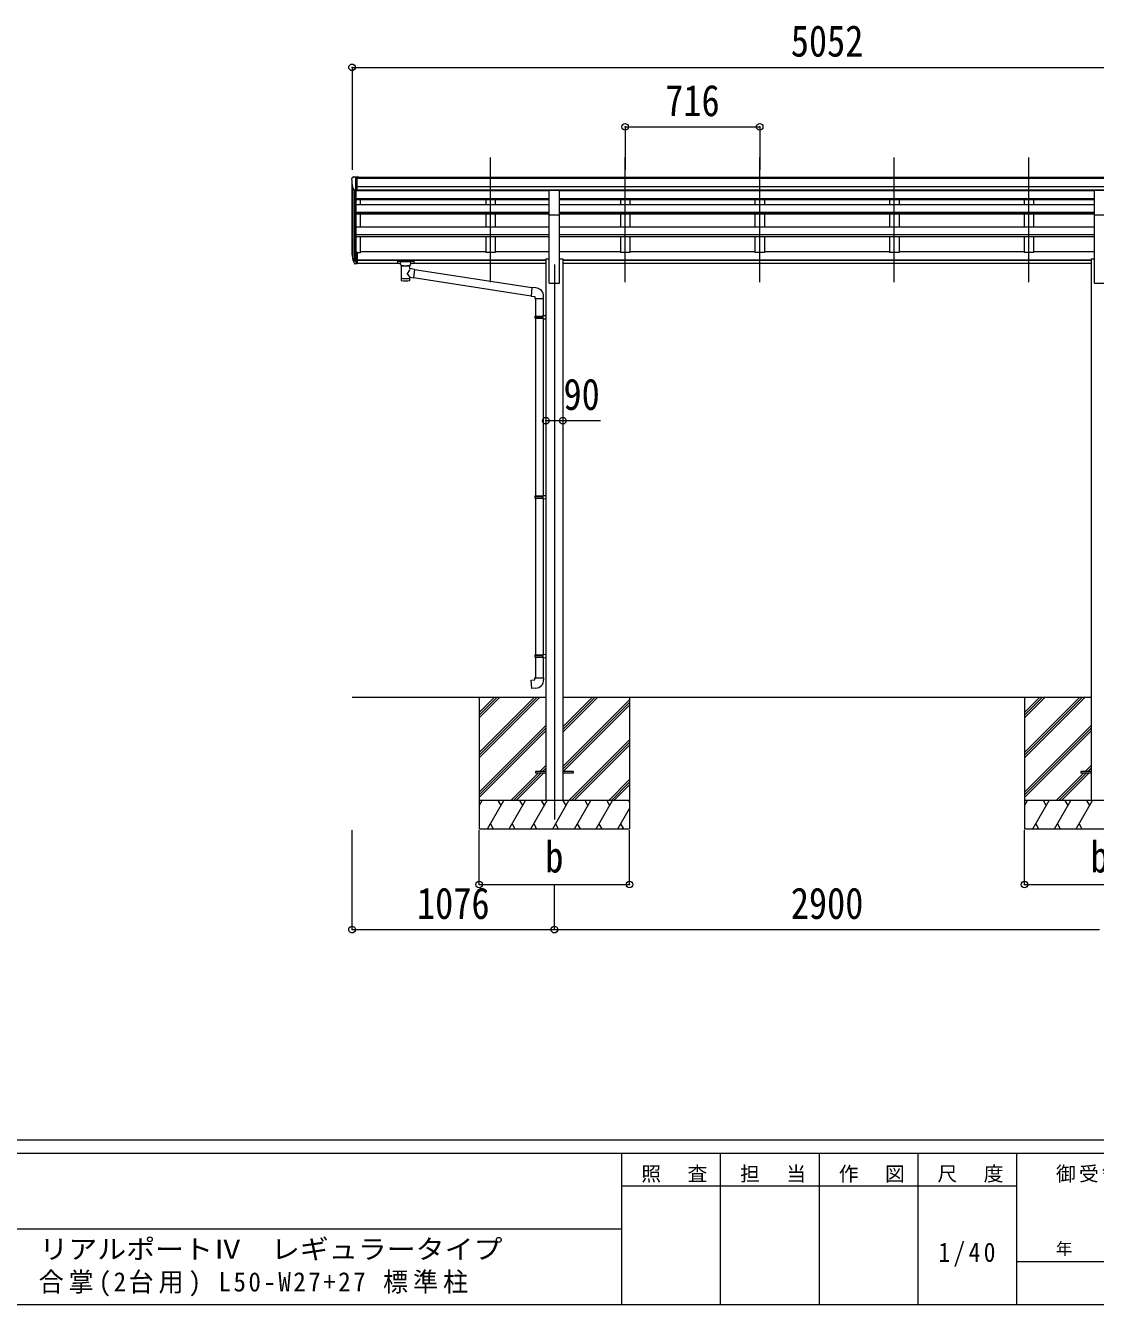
# Model space of a CAD drawing. Units: millimetres at full size. Extents: x -9783 to 33754, y -10064 to 6752.
# Drawn here: x 36 to 5726, y -6828 to -29 of the extents above; entities that cross this region are included whole.
import ezdxf
from ezdxf.enums import TextEntityAlignment as Align

# ---------------------------------------------------------------- set-up
doc = ezdxf.new("R2010")
doc.units = ezdxf.units.MM
doc.header["$LTSCALE"] = 35
doc.header["$PDMODE"] = 32
doc.header["$PDSIZE"] = 35
for name, color, linetype, lineweight in [('0-0_0', 7, 'Continuous', 9), ('0-1_本体', 4, 'Continuous', 9), ('0-2_部品', 7, 'Continuous', 9), ('0-8_PARTS2', 2, 'Continuous', 9), ('0-A_寸法', 6, 'Continuous', 9), ('F-0_240', 7, 'Continuous', 9)]:
    doc.layers.add(name, color=color, linetype=linetype, lineweight=lineweight)
doc.styles.add('ＭＳ ゴシック', font='')
doc.styles.get('ＭＳ ゴシック').set_extended_font_data('MS Gothic')

msp = doc.modelspace()

# ---------------------------------------------------------------- linework, layer by layer
at = {"layer": '0-0_0'}
for p, q in [((1772.2, -3599.05), (2803, -3599.05)), ((2448.2, -3599.05), (2448.2, -4299.05)), ((2448.2, -3893.23), (2742.38, -3599.05)), ((2448.2, -3907.37), (2756.53, -3599.05)), ((2448.2, -3921.51), (2770.67, -3599.05)), ((2448.2, -3709.38), (2558.54, -3599.05)), ((2448.2, -3695.24), (2544.39, -3599.05)), ((2448.2, -3681.1), (2530.25, -3599.05)), ((2893.4, -3599.05), (5703, -3599.05)), ((2893.4, -3784.68), (3079.04, -3599.05)), ((2893.4, -3770.54), (3064.89, -3599.05)), ((2893.4, -3756.4), (3050.75, -3599.05)), ((3248.2, -3599.05), (3248.2, -4299.05)), ((5348.2, -3599.05), (5348.2, -4299.05)), ((5348.2, -3893.23), (5642.38, -3599.05)), ((5348.2, -3907.37), (5656.53, -3599.05)), ((5348.2, -3921.51), (5670.67, -3599.05)), ((5348.2, -3709.38), (5458.54, -3599.05)), ((5348.2, -3695.24), (5444.39, -3599.05)), ((5348.2, -3681.1), (5430.25, -3599.05)), ((2893.4, -3968.53), (3248.2, -3613.73)), ((2893.4, -3982.67), (3248.2, -3627.87)), ((2895.66, -3994.55), (3248.2, -3642.01)), ((2448.2, -4105.36), (2803, -3750.56)), ((2448.2, -4119.5), (2803, -3764.7)), ((2448.2, -4133.64), (2803, -3778.85)), ((5348.2, -4105.36), (5703, -3750.56)), ((5348.2, -4119.5), (5703, -3764.7)), ((5348.2, -4133.64), (5703, -3778.85)), ((2925.01, -4149.05), (3248.2, -3825.86)), ((2939.15, -4149.05), (3248.2, -3840)), ((2953.3, -4149.05), (3248.2, -3854.15)), ((2616.65, -4149.05), (2762.15, -4003.55)), ((2630.79, -4149.05), (2776.29, -4003.55)), ((2644.93, -4149.05), (2790.43, -4003.55)), ((2771.15, -3994.55), (2803, -3962.69)), ((2785.29, -3994.55), (2803, -3976.84)), ((2799.43, -3994.55), (2803, -3990.98)), ((5516.65, -4149.05), (5662.15, -4003.55)), ((5530.79, -4149.05), (5676.29, -4003.55)), ((5544.93, -4149.05), (5690.43, -4003.55)), ((5671.15, -3994.55), (5703, -3962.69)), ((5685.29, -3994.55), (5703, -3976.84)), ((5699.43, -3994.55), (5703, -3990.98)), ((3137.15, -4149.05), (3248.2, -4037.99)), ((3151.29, -4149.05), (3248.2, -4052.14)), ((3165.43, -4149.05), (3248.2, -4066.28)), ((3248.2, -4149.05), (2448.2, -4149.05)), ((2448.2, -4176.55), (2464.08, -4149.05)), ((2492.95, -4299.05), (2579.55, -4149.05)), ((2564.55, -4175.03), (2549.55, -4149.05)), ((2608.42, -4299.05), (2695.02, -4149.05)), ((2680.02, -4175.03), (2665.02, -4149.05)), ((2723.89, -4299.05), (2810.49, -4149.05)), ((2795.49, -4175.03), (2780.49, -4149.05)), ((2839.36, -4299.05), (2925.96, -4149.05)), ((2910.96, -4175.03), (2895.96, -4149.05)), ((2954.83, -4299.05), (3041.43, -4149.05)), ((3026.43, -4175.03), (3011.43, -4149.05)), ((3070.3, -4299.05), (3156.9, -4149.05)), ((3126.9, -4149.05), (3141.9, -4175.03)), ((3185.77, -4299.05), (3248.2, -4190.91)), ((3242.37, -4149.05), (3248.2, -4159.15)), ((6148.2, -4149.05), (5348.2, -4149.05)), ((5348.2, -4176.55), (5364.08, -4149.05)), ((5392.95, -4299.05), (5479.55, -4149.05)), ((5464.55, -4175.03), (5449.55, -4149.05)), ((5508.42, -4299.05), (5595.02, -4149.05)), ((5580.02, -4175.03), (5565.02, -4149.05)), ((5623.89, -4299.05), (5710.49, -4149.05)), ((5695.49, -4175.03), (5680.49, -4149.05)), ((2507.95, -4273.07), (2522.95, -4299.05)), ((2623.42, -4273.07), (2638.42, -4299.05)), ((2738.89, -4273.07), (2753.89, -4299.05)), ((2854.36, -4273.07), (2869.36, -4299.05)), ((2969.83, -4273.07), (2984.83, -4299.05)), ((3085.3, -4273.07), (3100.3, -4299.05)), ((3200.77, -4273.07), (3215.77, -4299.05)), ((5407.95, -4273.07), (5422.95, -4299.05)), ((5523.42, -4273.07), (5538.42, -4299.05)), ((5638.89, -4273.07), (5653.89, -4299.05)), ((2448.2, -4299.05), (3248.2, -4299.05)), ((5348.2, -4299.05), (6148.2, -4299.05))]:
    msp.add_line(p, q, dxfattribs=at)
at = {"layer": '0-1_本体'}
for p, q in [((1772.2, -1235.93), (1772.2, -871.68)), ((1798.7, -834.93), (6797.7, -834.93)), ((1798.7, -840.28), (6797.7, -840.28)), ((1798.7, -883.81), (6797.7, -883.81)), ((1776.49, -890.48), (1776.49, -1260.19)), ((1786.2, -905.84), (1786.2, -1278.19)), ((1792.2, -906.31), (1792.2, -1233.76)), ((1792.2, -906.32), (2820.7, -906.32)), ((1792.2, -948.51), (2820.7, -948.51)), ((1792.2, -949.91), (2820.7, -949.91)), ((1798.7, -901.48), (6797.7, -901.48)), ((2820.7, -903.85), (1798.7, -903.85)), ((2483.2, -903.85), (2483.2, -906.32)), ((2533.2, -903.85), (2533.2, -906.32)), ((2875.7, -903.85), (5720.7, -903.85)), ((2875.7, -906.32), (5720.7, -906.32)), ((2875.7, -948.51), (5720.7, -948.51)), ((2875.7, -949.91), (5720.7, -949.91)), ((3199.2, -903.85), (3199.2, -906.32)), ((3249.2, -903.85), (3249.2, -906.32)), ((3915.2, -903.85), (3915.2, -906.32)), ((3965.2, -903.85), (3965.2, -906.32)), ((4631.2, -903.85), (4631.2, -906.32)), ((4681.2, -903.85), (4681.2, -906.32)), ((5347.2, -903.85), (5347.2, -906.32)), ((5397.2, -903.85), (5397.2, -906.32)), ((1792.2, -953.6), (2820.7, -953.6)), ((1792.2, -980.84), (2820.7, -980.84)), ((1817.2, -980.84), (1817.2, -953.6)), ((2483.2, -953.6), (2483.2, -980.84)), ((2533.2, -953.6), (2533.2, -980.84)), ((2875.7, -953.6), (5720.7, -953.6)), ((2875.7, -980.84), (5720.7, -980.84)), ((3199.2, -953.6), (3199.2, -980.84)), ((3249.2, -953.6), (3249.2, -980.84)), ((3915.2, -953.6), (3915.2, -980.84)), ((3965.2, -953.6), (3965.2, -980.84)), ((4631.2, -953.6), (4631.2, -980.84)), ((4681.2, -953.6), (4681.2, -980.84)), ((5347.2, -953.6), (5347.2, -980.84)), ((5397.2, -953.6), (5397.2, -980.84)), ((1792.2, -1021.57), (2820.7, -1021.57)), ((1792.2, -1023.06), (2820.7, -1023.06)), ((1792.2, -1029.87), (2820.7, -1029.87)), ((1817.2, -1099.35), (1817.2, -1029.87)), ((2483.2, -1029.87), (2483.2, -1099.35)), ((2533.2, -1029.87), (2533.2, -1099.35)), ((2820.7, -1399.05), (2820.7, -1035.11)), ((2875.7, -1021.57), (5720.7, -1021.57)), ((2875.7, -1023.06), (5720.7, -1023.06)), ((2875.7, -1029.87), (5720.7, -1029.87)), ((2875.7, -1399.05), (2875.7, -1035.11)), ((3199.2, -1029.87), (3199.2, -1099.35)), ((3249.2, -1029.87), (3249.2, -1099.35)), ((3915.2, -1029.87), (3915.2, -1099.35)), ((3965.2, -1029.87), (3965.2, -1099.35)), ((4631.2, -1029.87), (4631.2, -1099.35)), ((4681.2, -1029.87), (4681.2, -1099.35)), ((5347.2, -1029.87), (5347.2, -1099.35)), ((5397.2, -1029.87), (5397.2, -1099.35)), ((5720.7, -1399.05), (5720.7, -1035.11)), ((1792.2, -1099.35), (2820.7, -1099.35)), ((1792.2, -1138.67), (2820.7, -1138.67)), ((1792.2, -1140.15), (2820.7, -1140.15)), ((1792.2, -1149.63), (2820.7, -1149.63)), ((1817.2, -1234.58), (1817.2, -1149.63)), ((2483.2, -1149.63), (2483.2, -1234.58)), ((2875.7, -1099.35), (5720.7, -1099.35)), ((2875.7, -1138.67), (5720.7, -1138.67)), ((2875.7, -1140.15), (5720.7, -1140.15)), ((2875.7, -1149.63), (5720.7, -1149.63)), ((3199.2, -1149.63), (3199.2, -1234.58)), ((3915.2, -1149.63), (3915.2, -1234.58)), ((4631.2, -1149.63), (4631.2, -1234.58)), ((5347.2, -1149.63), (5347.2, -1234.58)), ((1798.7, -1234.58), (1817.2, -1234.58)), ((1798.7, -1274.09), (2803.2, -1274.09)), ((1798.7, -1275.47), (2803.2, -1275.47)), ((1817.2, -1229.78), (2483.2, -1229.78)), ((2533.2, -1229.78), (2820.7, -1229.78)), ((2803.2, -1269.05), (2820.7, -1269.05)), ((2803.2, -1269.05), (2803.2, -4149.05)), ((2875.7, -1229.78), (3199.2, -1229.78)), ((2875.7, -1269.05), (2893.2, -1269.05)), ((2893.2, -1269.05), (2893.2, -4149.05)), ((2893.2, -1274.09), (5703.2, -1274.09)), ((2893.2, -1275.47), (5703.2, -1275.47)), ((3249.2, -1229.78), (3915.2, -1229.78)), ((3965.2, -1229.78), (4631.2, -1229.78)), ((4681.2, -1229.78), (5347.2, -1229.78)), ((5397.2, -1229.78), (5720.7, -1229.78)), ((5703.2, -1269.05), (5720.7, -1269.05)), ((5703.2, -1269.05), (5703.2, -4149.05)), ((1798.7, -1292.65), (2030.2, -1292.65)), ((2084.2, -1292.65), (2803.2, -1292.65)), ((2893.2, -1292.65), (5703.2, -1292.65)), ((2820.7, -1399.05), (2875.7, -1399.05)), ((5720.7, -1399.05), (5775.7, -1399.05))]:
    msp.add_line(p, q, dxfattribs=at)
for points in [[(2533.2, -1149.63), (2533.2, -1234.58), (2483.2, -1234.58)], [(3249.2, -1149.63), (3249.2, -1234.58), (3199.2, -1234.58)], [(3965.2, -1149.63), (3965.2, -1234.58), (3915.2, -1234.58)], [(4681.2, -1149.63), (4681.2, -1234.58), (4631.2, -1234.58)], [(5397.2, -1149.63), (5397.2, -1234.58), (5347.2, -1234.58)]]:
    msp.add_lwpolyline(points, dxfattribs=at)
at = {"layer": '0-2_部品'}
for p, q in [((1770.2, -842.7), (1770.2, -843.33)), ((1777.11, -833.89), (1773.05, -839.7)), ((1780.2, -833.33), (1777.87, -833.47)), ((1780.2, -833.33), (1798.7, -833.33)), ((1792.2, -906.31), (1792.2, -833.33)), ((1798.7, -833.33), (1808.7, -833.41)), ((1798.7, -905.31), (1798.7, -833.33)), ((1808.7, -834.93), (1808.7, -833.41)), ((1784.58, -904.5), (1775.3, -888.43)), ((1792.2, -906.31), (1787, -905.99)), ((1798.7, -905.31), (1792.2, -905.31)), ((2820.7, -903.19), (2875.7, -903.19)), ((2820.7, -1035.27), (2820.7, -903.19)), ((2875.7, -1035.27), (2875.7, -903.19)), ((5720.7, -903.19), (5775.7, -903.19)), ((5720.7, -1035.27), (5720.7, -903.19)), ((2820.7, -1035.27), (2875.7, -1035.27)), ((5720.7, -1035.27), (5775.7, -1035.27)), ((1774.6, -1259.8), (1784.76, -1278.97)), ((1785.77, -1277.72), (1776.02, -1259.3)), ((1777.18, -1276.65), (1784.76, -1294.14)), ((1792.2, -1278.47), (1787.07, -1278.47)), ((1792.2, -1280.47), (1787.36, -1280.47)), ((1792.2, -1233.76), (1792.2, -1295.64)), ((1798.7, -1233.76), (1792.2, -1233.76)), ((1798.7, -1272.07), (1792.2, -1272.07)), ((1798.7, -1277.47), (1792.2, -1277.47)), ((1798.7, -1233.76), (1798.7, -1294.82)), ((2013.7, -1280.53), (2013.7, -1291.29)), ((2013.7, -1280.72), (2013.7, -1282.26)), ((2015.7, -1279.87), (2098.7, -1279.87)), ((2015.7, -1282.04), (2098.7, -1282.04)), ((2030.2, -1298.76), (2030.2, -1288.49)), ((2084.2, -1298.76), (2084.2, -1288.49)), ((2100.7, -1280.53), (2100.7, -1291.29)), ((1792.2, -1295.64), (1787.36, -1295.64)), ((1798.7, -1294.82), (1792.2, -1294.82)), ((2015.7, -1291.95), (2030.2, -1291.95)), ((2034.3, -1303.26), (2034.29, -1383.55)), ((2080.1, -1320.83), (2080.1, -1303.25)), ((2105.33, -1324.74), (2080.1, -1320.83)), ((2084.2, -1291.95), (2098.7, -1291.95)), ((2105.33, -1324.74), (2098.31, -1370)), ((2105.33, -1324.74), (2729.29, -1421.54)), ((2080.12, -1383.55), (2080.1, -1366.93)), ((2080.1, -1367.18), (2098.31, -1370)), ((2725.28, -1467.36), (2098.31, -1370)), ((2750.13, -1423.36), (2729.29, -1421.54)), ((2745.2, -1479.11), (2791.2, -1479.11)), ((2747.2, -1479.11), (2747.2, -1573.11)), ((2789.2, -1479.11), (2789.2, -1570.55)), ((2791.2, -1479.11), (2791.2, -1468.19)), ((2745.2, -1575.11), (2746.2, -1573.11)), ((2745.2, -1575.11), (2789.2, -1575.11)), ((2745.2, -1575.11), (2745.2, -1583.11)), ((2745.2, -1583.11), (2789.2, -1583.11)), ((2745.2, -1583.11), (2746.2, -1585.11)), ((2746.2, -1573.11), (2789.2, -1573.11)), ((2746.2, -1585.11), (2789.2, -1585.11)), ((2747.2, -1585.11), (2747.2, -2529.3)), ((2784.73, -1575.11), (2784.3, -1573.11)), ((2787.2, -1570.61), (2803.2, -1570.14)), ((2787.2, -1572.61), (2787.2, -1570.61)), ((2787.2, -1572.61), (2789.2, -1572.61)), ((2787.2, -1587.61), (2787.2, -1585.61)), ((2787.2, -1587.61), (2803.2, -1588.08)), ((2789.2, -1587.67), (2789.2, -2526.74)), ((2803.2, -1570.14), (2803.2, -1588.08)), ((2745.2, -2531.3), (2746.2, -2529.3)), ((2745.2, -2531.3), (2789.2, -2531.3)), ((2745.2, -2531.3), (2745.2, -2539.3)), ((2745.2, -2539.3), (2789.2, -2539.3)), ((2745.2, -2539.3), (2746.2, -2541.3)), ((2746.2, -2529.3), (2789.2, -2529.3)), ((2746.2, -2541.3), (2789.2, -2541.3)), ((2747.2, -2541.3), (2747.2, -3374.46)), ((2784.73, -2531.3), (2784.3, -2529.3)), ((2787.2, -2526.8), (2803.2, -2526.33)), ((2787.2, -2528.8), (2787.2, -2526.8)), ((2787.2, -2528.8), (2789.2, -2528.8)), ((2787.2, -2543.8), (2787.2, -2541.8)), ((2787.2, -2543.8), (2803.2, -2544.27)), ((2789.2, -2543.85), (2789.2, -3371.9)), ((2803.2, -2526.33), (2803.2, -2544.27)), ((2745.2, -3376.46), (2746.2, -3374.46)), ((2745.2, -3376.46), (2789.2, -3376.46)), ((2745.2, -3376.46), (2745.2, -3384.46)), ((2745.2, -3384.46), (2789.2, -3384.46)), ((2745.2, -3384.46), (2746.2, -3386.46)), ((2746.2, -3374.46), (2789.2, -3374.46)), ((2746.2, -3386.46), (2789.2, -3386.46)), ((2747.2, -3386.46), (2747.2, -3496.46)), ((2784.73, -3376.46), (2784.3, -3374.46)), ((2787.2, -3371.96), (2803.2, -3371.49)), ((2787.2, -3373.96), (2787.2, -3371.96)), ((2787.2, -3373.96), (2789.2, -3373.96)), ((2787.2, -3388.96), (2787.2, -3386.96)), ((2787.2, -3388.96), (2803.2, -3389.43)), ((2789.2, -3389.01), (2789.2, -3496.46)), ((2803.2, -3371.49), (2803.2, -3389.43)), ((2745.2, -3496.46), (2791.2, -3496.46)), ((2745.2, -3506.46), (2745.2, -3496.46)), ((2791.2, -3496.46), (2791.2, -3507.37))]:
    msp.add_line(p, q, dxfattribs=at)
at = {"layer": '0-2_部品', "color": 4}
for p, q in [((2748.4, -3994.55), (2748.4, -4003.55)), ((2803.2, -3994.55), (2748.4, -3994.55)), ((2803.2, -4003.55), (2748.4, -4003.55)), ((2948, -3994.55), (2893.2, -3994.55)), ((5648.4, -3994.55), (5648.4, -4003.55)), ((5703.2, -3994.55), (5648.4, -3994.55)), ((5703.2, -4003.55), (5648.4, -4003.55))]:
    msp.add_line(p, q, dxfattribs=at)
at = {"layer": '0-2_部品'}
for points in [[(2013.7, -1280.53), (2013.74, -1280.34), (2013.83, -1280.2), (2013.92, -1280.1), (2014.02, -1280.04), (2014.15, -1280), (2014.44, -1279.94), (2014.93, -1279.89), (2015.47, -1279.87), (2015.7, -1279.87)], [(2013.7, -1291.29), (2013.74, -1291.49), (2013.83, -1291.62), (2013.92, -1291.72), (2014.02, -1291.78), (2014.15, -1291.82), (2014.44, -1291.88), (2014.93, -1291.93), (2015.47, -1291.95), (2015.7, -1291.95)], [(2098.7, -1279.87), (2099.06, -1279.87), (2099.59, -1279.9), (2100.04, -1279.95), (2100.34, -1280.02), (2100.51, -1280.12), (2100.63, -1280.26), (2100.7, -1280.44), (2100.7, -1280.53)], [(2098.7, -1291.95), (2099.06, -1291.95), (2099.59, -1291.92), (2100.04, -1291.87), (2100.34, -1291.8), (2100.51, -1291.7), (2100.63, -1291.56), (2100.7, -1291.38), (2100.7, -1291.29)], [(2030.24, -1298.71), (2030.22, -1299.06), (2030.47, -1300.02), (2030.99, -1300.9), (2031.79, -1301.74), (2032.9, -1302.54), (2034.3, -1303.26)], [(2080.1, -1303.25), (2080.34, -1303.16), (2081.69, -1302.42), (2082.81, -1301.57), (2083.56, -1300.71), (2084.02, -1299.81), (2084.19, -1298.92)], [(2729.29, -1421.54), (2725.28, -1467.36), (2745.2, -1469.11), (2745.2, -1479.11)], [(2784.73, -1575.11), (2784.73, -1583.11), (2784.3, -1585.11)], [(2787.2, -1585.61), (2789.2, -1585.61), (2789.2, -1572.61)], [(2784.73, -2531.3), (2784.73, -2539.3), (2784.3, -2541.3)], [(2787.2, -2541.8), (2789.2, -2541.8), (2789.2, -2528.8)], [(2784.73, -3376.46), (2784.73, -3384.46), (2784.3, -3386.46)], [(2787.2, -3386.96), (2789.2, -3386.96), (2789.2, -3373.96)], [(2750.13, -3552.2), (2729.29, -3554.02), (2725.28, -3508.2), (2745.2, -3506.46)]]:
    msp.add_lwpolyline(points, dxfattribs=at)
at = {"layer": '0-2_部品', "color": 4}
msp.add_lwpolyline([(2948, -3994.55), (2948, -4003.55), (2893.2, -4003.55)], dxfattribs=at)
at = {"layer": '0-2_部品'}
for centre, radius, start, end in [((1773.2, -842.7), 3, 93, 180), ((1972.2, -843.33), 202, 180, 192.90261), ((1777.93, -834.47), 1, 93.5, 145), ((1787.18, -903), 3, 210, 266.5), ((1860.86, -1237.63), 89.07, 174.49576, 194.41188), ((1860.15, -1233.35), 88.05, 177.22392, 197.21071), ((1905.42, -1240.57), 133.22, 183.27987, 195.71302), ((1787.36, -1277.47), 3, 210, 270), ((1787.07, -1276.97), 1.5, 210, 270), ((1787.36, -1292.64), 3, 210, 270), ((2746.2, -1468.19), 45, 0, 85), ((2746.2, -3507.37), 45, 275, 0)]:
    msp.add_arc(centre, radius, start, end, dxfattribs=at)
for centre, major_axis, ratio, start_param, end_param in [((2015.7, -1282.26), (2, 0), 0.109601, 1.5707963, 3.1415927), ((2057.2, -1288.49), (27, 0), 0.122176, 6.2831853, 9.424778), ((2098.7, -1282.26), (2, 0), 0.109601, 0, 1.5707963), ((2057.22, -1303.72), (-22.91, 0.42), 0.072511, 0.0008029, 1.5715993), ((2057.22, -1305.34), (-22.91, 0.42), 0.072511, 0.0008029, 1.5715993), ((2057.19, -1303.72), (22.92, 0.42), 0.07247, 4.71158, 6.2823764), ((2057.19, -1305.34), (22.92, 0.42), 0.07247, 4.71158, 6.2823764), ((2057.2, -1347.38), (-22.81, -26.62), 0.234429, 1.6855472, 3.1268519), ((2059.76, -1344.73), (20.32, -22.25), 0.045535, 0.0389954, 1.3075346), ((2068.2, -1298.76), (16, 0), 0.361356, 6.2636979, 6.2831853), ((2057.2, -1383.55), (22.92, 0), 0.101955, 3.1415499, 6.2833984), ((2057.2, -1371.11), (22.91, 0), 0.122865, 3.1415927, 6.2831853)]:
    msp.add_ellipse(centre, major_axis=major_axis, ratio=ratio, start_param=start_param, end_param=end_param, dxfattribs=at)
at = {"layer": '0-8_PARTS2'}
for p, q in [((2508.2, -1392.85), (2508.2, -730.32)), ((3224.2, -1392.85), (3224.2, -730.32)), ((3940.2, -1392.85), (3940.2, -730.32)), ((4656.2, -1392.85), (4656.2, -730.32)), ((5372.2, -1392.85), (5372.2, -730.32)), ((2848.2, -1299.05), (2848.2, -4249.05))]:
    msp.add_line(p, q, dxfattribs=at)
at = {"layer": '0-A_寸法'}
for p, q in [((1772.2, -250.69), (1772.2, -796.31)), ((1772.2, -250.69), (6824.2, -250.69)), ((3224.2, -567.31), (3224.2, -796.31)), ((3224.2, -567.31), (3940.2, -567.31)), ((3940.2, -567.31), (3940.2, -796.31)), ((2803.2, -2129.23), (2893.2, -2129.23)), ((2893.2, -2129.23), (3093.2, -2129.23)), ((1772.2, -4835.42), (1772.2, -4306.47)), ((2448.2, -4595.44), (2448.2, -4306.47)), ((3248.2, -4595.44), (3248.2, -4306.47)), ((5348.2, -4595.44), (5348.2, -4306.47)), ((2448.2, -4595.44), (3248.2, -4595.44)), ((2848.2, -4835.42), (2848.2, -4595.44)), ((5348.2, -4595.44), (6148.2, -4595.44)), ((1772.2, -4835.42), (2848.2, -4835.42)), ((2848.2, -4835.42), (5748.2, -4835.42))]:
    msp.add_line(p, q, dxfattribs=at)
for p in [(1772.2, -250.69), (3224.2, -567.31), (3940.2, -567.31), (2803.2, -2129.23), (2893.2, -2129.23), (2448.2, -4595.44), (3248.2, -4595.44), (5348.2, -4595.44), (1772.2, -4835.42), (2848.2, -4835.42)]:
    msp.add_point(p, dxfattribs=at)
at = {"layer": 'F-0_240', "color": 5}
for p, q in [((-9783.03, -5953.1), (9396.97, -5953.1)), ((-9783.03, -6023.1), (6285.75, -6023.1)), ((3205.75, -6023.1), (3205.75, -6828.1)), ((3730.75, -6023.1), (3730.75, -6828.1)), ((4255.75, -6023.1), (4255.75, -6828.1)), ((4780.75, -6023.1), (4780.75, -6828.1)), ((5305.75, -6023.1), (5305.75, -6828.1)), ((3205.75, -6198.1), (5305.75, -6198.1)), ((-3969.25, -6425.6), (3205.75, -6425.6)), ((5305.75, -6600.6), (6285.75, -6600.6)), ((-9783.03, -6828.1), (9396.97, -6828.1))]:
    msp.add_line(p, q, dxfattribs=at)

# ---------------------------------------------------------------- texts
at = {"layer": '0-A_寸法', "color": 7, "style": 'ＭＳ ゴシック', "width": 0.85}
for s, p in [('5052', (4105.7, -243.69)), ('716', (3437.83, -560.31)), ('90', (2896.95, -2122.23)), ('b', (2800.08, -4581.06)), ('b', (5700.08, -4581.06)), ('1076', (2117.7, -4828.42)), ('2900', (4105.7, -4828.42))]:
    msp.add_text(s, height=166.8, dxfattribs=at).set_placement(p, align=Align.BOTTOM_LEFT)
at = {"layer": 'F-0_240', "style": 'ＭＳ ゴシック', "width": 1.1}
msp.add_text('リアルポートⅣ\u3000レギュラータイプ', height=102.6, dxfattribs=at).set_placement((109.35, -6616.22), align=Align.BOTTOM_LEFT)
at = {"layer": 'F-0_240', "style": 'ＭＳ ゴシック'}
msp.add_text('年\u3000\u3000月\u3000\u3000日', height=64.15, dxfattribs=at).set_placement((5515.76, -6583.1), align=Align.BOTTOM_LEFT)
at = {"layer": 'F-0_240', "attachment_point": 7, "style": 'ＭＳ ゴシック'}
for s, insert, char_height in [('\\T1.17;照\u3000査', (3310.76, -6180.6), 76.98), ('\\T1.17;担\u3000当', (3835.76, -6180.6), 76.98), ('\\T1.17;作\u3000図', (4360.75, -6180.6), 76.98), ('\\T1.17;尺\u3000度', (4885.76, -6180.6), 76.98), ('\\T1.17;御受領印', (5515.75, -6180.6), 76.98), ('\\T1.28;\\W0.9;1/40', (4890.13, -6626.85), 102.6), ('\\T1.2;\\W0.95;合掌(2台用)\\~L50-W27+27\\~標準柱', (105.77, -6786.55), 102.6)]:
    msp.add_mtext(s, dxfattribs=dict(at, insert=insert, char_height=char_height))

doc.saveas('drawing.dxf')
